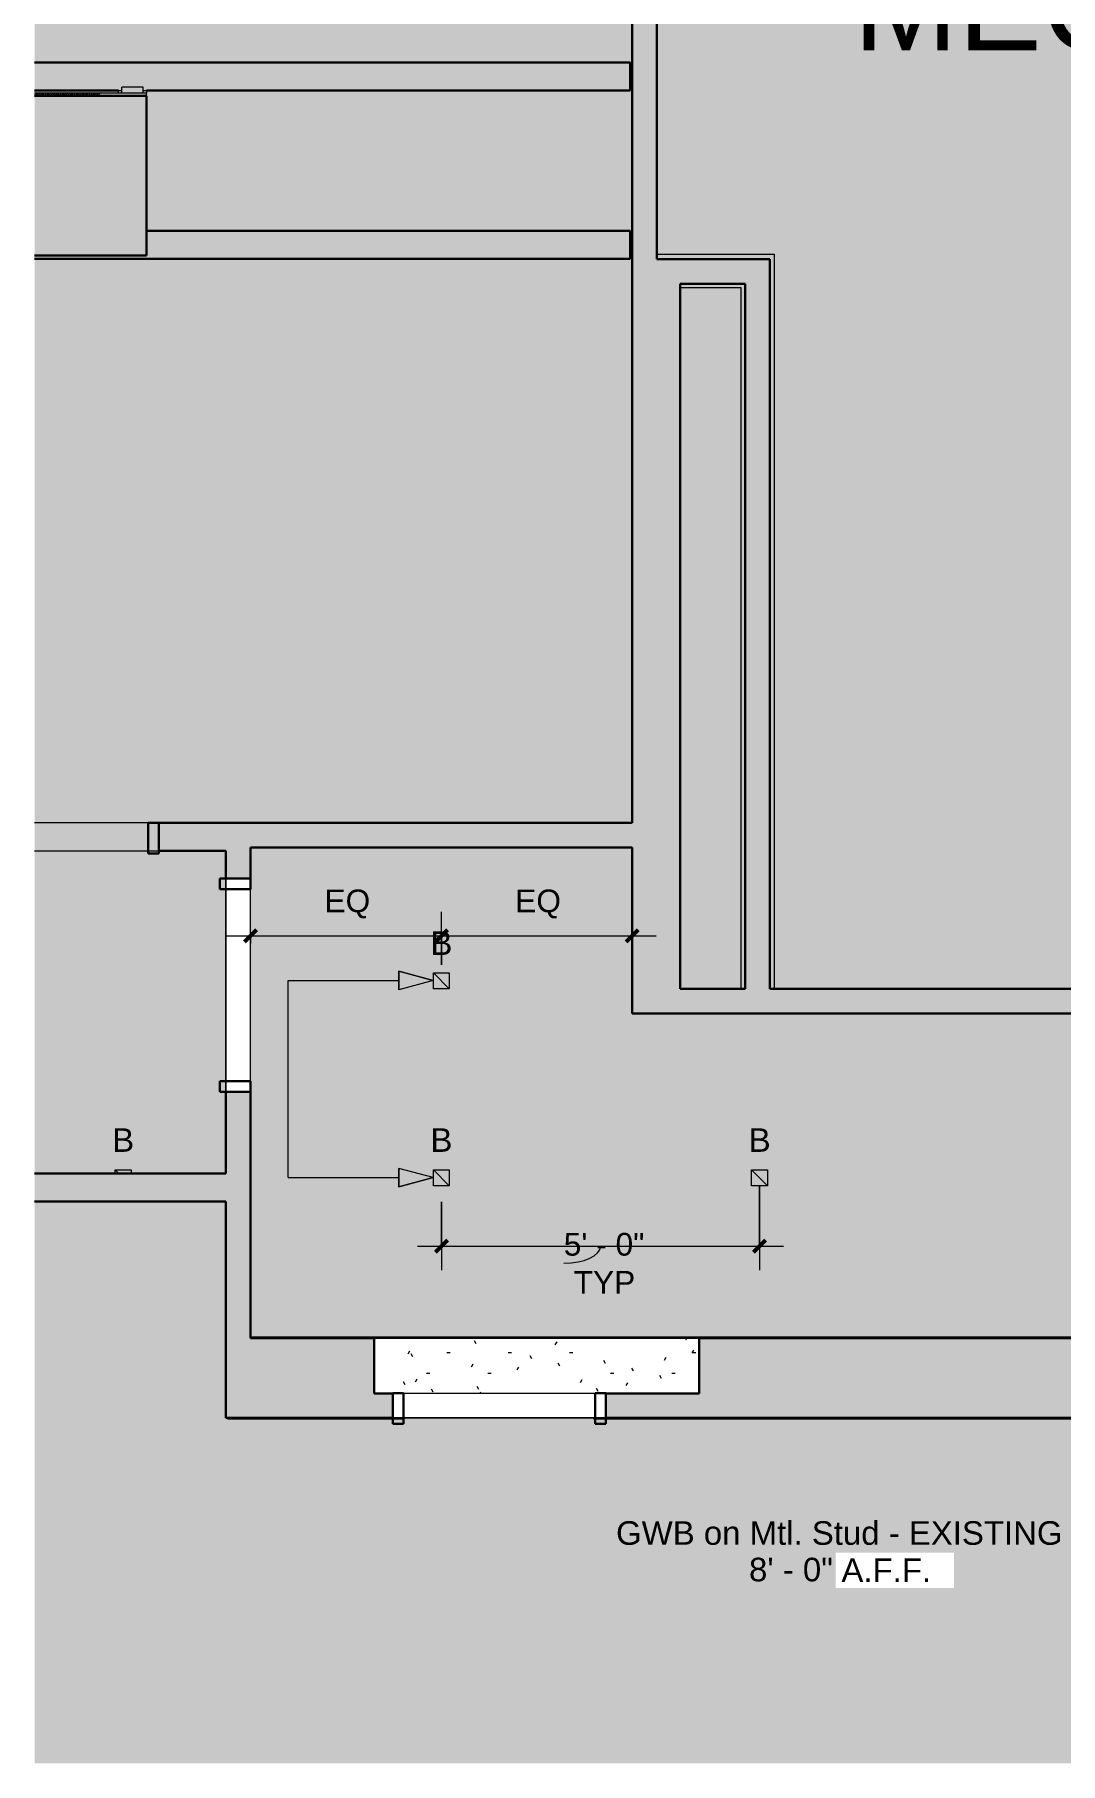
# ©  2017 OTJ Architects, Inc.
# Model space of a CAD drawing. Header units: inches. Extents: x -653 to 646, y -622 to -20.
# Drawn here: x -653.4 to -460.8, y -622.4 to -297.8 of the extents above; entities that cross this region are included whole.
import ezdxf

# ---------------------------------------------------------------- set-up
doc = ezdxf.new("R2010")
doc.units = ezdxf.units.IN
doc.header["$MEASUREMENT"] = 0
for name, color, linetype, lineweight in [('06_555 11th St_dwg', 8, 'Continuous', 9), ('A-ANNO-DIMS', 211, 'Continuous', 9), ('A-ANNO-DIMS-48', 211, 'Continuous', 9), ('A-ANNO-NOTE', 131, 'Continuous', 9), ('A-CLNG', 13, 'Continuous', 18), ('A-CLNG-IDEN', 151, 'Continuous', 9), ('A-CLNG-PATT', 13, 'Continuous', 18), ('A-DETL-GENF', 92, 'Continuous', 9), ('A-DETL-THIN', 151, 'Continuous', 9), ('A-DOOR', 31, 'Continuous', 18), ('A-DOOR-FRAM', 31, 'Continuous', 30), ('A-WALL', 113, 'Continuous', 18), ('A-WALL-PATT', 111, 'Continuous', 18), ('C-Txt', 7, 'Continuous', 9), ('Dimension', 7, 'Continuous', 9), ('DOOR', 7, 'Continuous', 9), ('E-LITE-EQPM', 33, 'Continuous', 9), ('E-LITE-EQPM-IDEN', 33, 'Continuous', 9), ('I-WALL', 2, 'Continuous', 18), ('S', 7, 'Continuous', 9), ('S-COLHOLD', 7, 'Continuous', 9), ('S-COLS', 52, 'Continuous', 18), ('W', 7, 'Continuous', 9)]:
    doc.layers.add(name, color=color, linetype=linetype, lineweight=lineweight)
doc.styles.add('Arial_1', font='arial.ttf', dxfattribs={"height": 16.875})
doc.styles.add('Arial_2', font='arial.ttf', dxfattribs={"height": 4.425898})
doc.styles.add('Arial_3', font='arial.ttf', dxfattribs={"height": 0.092206})
doc.styles.add('Swis721 Lt BT', font='swissl.ttf', dxfattribs={"height": 4.257319})
doc.dimstyles.new('OTJ_-_3_32__Linear__1_2__Tolerance', dxfattribs={"dimscale": 12, "dimtxt": 4.5, "dimasz": 0.1875, "dimexe": 0.375, "dimexo": 0.25, "dimgap": 0.25, "dimtad": 1, "dimdec": 1, "dimrnd": 0.5, "dimzin": 3, "dimdsep": 46, "dimlunit": 4, "dimtxsty": 'Swis721 Lt BT', "dimblk1": 'OBLIQUE', "dimblk2": 'OBLIQUE', "dimsah": 1, "dimcen": 0.09, "dimdle": 0.375, "dimazin": 0, "dimtfac": 1, "dimtdec": 4, "dimtix": 1, "dimtmove": 0, "dimatfit": 3, "dimfxl": 1, "dimtvp": 1, "dimfrac": 2, "dimtolj": 1, "dimtzin": 0, "dimarcsym": 2})
doc.dimstyles.new('OTJ_-_3_32__Linear__1_2__Tolerance_5', dxfattribs={"dimscale": 12, "dimtxt": 4.5, "dimasz": 0.1875, "dimexe": 0.375, "dimexo": 0.25, "dimgap": 0.25, "dimtad": 1, "dimdec": 1, "dimrnd": 0.5, "dimzin": 3, "dimdsep": 46, "dimlunit": 4, "dimtxsty": 'Swis721 Lt BT', "dimblk1": 'OBLIQUE', "dimblk2": 'OBLIQUE', "dimsah": 1, "dimcen": 0.09, "dimdle": 0.375, "dimazin": 0, "dimtfac": 1, "dimtdec": 4, "dimtix": 1, "dimtmove": 1, "dimatfit": 3, "dimfxl": 1, "dimtvp": 1, "dimfrac": 2, "dimtolj": 1, "dimtzin": 0, "dimarcsym": 2})
pattern_1 = [(0, (0, 0), (15.36, 3.84), [0.634, -10.886, 0.634, -10.886, -61.44]), (0, (0, 0), (15.36, 3.84), [-23.04, 0.634, -22.406, 0.634, -10.886, -26.88]), (0, (0, 0), (15.36, 3.84), [-57.6, 0.634, -7.046, 0.634, -18.566]), (120, (5.76, 1.92), (-11.005538, 11.38215), [0.634, -10.886, 0.634, -10.886, -61.44]), (120, (5.76, 1.92), (-11.005538, 11.38215), [-23.04, 0.634, -22.406, 0.634, -10.886, -26.88]), (120, (5.76, 1.92), (-11.005538, 11.38215), [-57.6, 0.634, -7.046, 0.634, -18.566]), (240, (7.68, 9.6), (-4.354462, -15.22215), [0.634, -10.886, 0.634, -10.886, -61.44]), (240, (7.68, 9.6), (-4.354462, -15.22215), [-23.04, 0.634, -22.406, 0.634, -10.886, -26.88]), (240, (7.68, 9.6), (-4.354462, -15.22215), [-57.6, 0.634, -7.046, 0.634, -18.566])]

# ---------------------------------------------------------------- blocks, each defined once
blk = doc.blocks.new('Single Flush - OTJ_SOLIDFLUSH_ALUM-5210358-FIRST FLOOR')
at = {"layer": 'A-DOOR-FRAM', "color": 8}
for p, q in [((-20, 3.4375), (-20, -2.3125)), ((-20, 3.4375), (-18, 3.4375)), ((-18, 3.4375), (-18, -2.3125)), ((18.000004, 3.4375), (18.000004, -2.3125)), ((18.000004, 3.4375), (20.000004, 3.4375)), ((20.000004, 3.4375), (20.000004, -2.3125)), ((-20, -2.3125), (-18, -2.3125)), ((18.000004, -2.3125), (20.000004, -2.3125))]:
    blk.add_line(p, q, dxfattribs=at)
blk = doc.blocks.new('Single Flush - OTJ_SOLIDFLUSH_ALUM-5210372-FIRST FLOOR')
at = {"layer": 'A-DOOR-FRAM', "color": 8}
for p, q in [((-20, 3.125), (-20, -2.625)), ((-20, 3.125), (-18, 3.125)), ((-18, 3.125), (-18, -2.625)), ((-20, -2.625), (-18, -2.625))]:
    blk.add_line(p, q, dxfattribs=at)
blk = doc.blocks.new('Concrete-Rectangular-Column - 30 x30-5170816-FIRST FLOOR')
at = {"layer": 'S-COLS', "lineweight": 9}
blk.add_hatch(color=7, dxfattribs=at).paths.add_polyline_path([(-6.03, -15), (15, -15), (15, 15), (-6.03, 15), (-6.03, -10.37)], flags=0)
at = {"layer": 'S-COLS', "color": 8, "lineweight": 30}
for p, q in [((-6.03, 15), (15, 15)), ((15, 15), (15, -15)), ((15, -15), (-6.03, -15))]:
    blk.add_line(p, q, dxfattribs=at)
blk = doc.blocks.new('L-Recessed Square Downlight - 4_-V1-FIRST FLOOR')
at = {"layer": 'E-LITE-EQPM'}
for p, q in [((-1.5, -0.78), (-1.5, -1.5)), ((-1.5, -1.5), (-0.78, -0.78)), ((-1.5, -1.5), (1.5, -1.5)), ((1.5, -1.5), (1.5, -0.78))]:
    blk.add_line(p, q, dxfattribs=at)
blk = doc.blocks.new('L-Recessed Square Downlight - 4_-5216686-FIRST FLOOR')
at = {"layer": 'E-LITE-EQPM'}
for p, q in [((1.5, 1.5), (-1.5, 1.5)), ((-1.5, 1.5), (-1.5, -1.5)), ((-1.5, -1.5), (1.5, 1.5)), ((1.5, -1.5), (1.5, 1.5)), ((-1.5, -1.5), (1.5, -1.5))]:
    blk.add_line(p, q, dxfattribs=at)
blk = doc.blocks.new('06_555 11th St_dwg-4793957-FIRST FLOOR')
at = {"layer": 'Dimension'}
for p, q in [((2788.93, 2420.15), (2788.93, 2419.97)), ((2849.43, 2419.97), (2849.43, 2420.15))]:
    blk.add_line(p, q, dxfattribs=at)
at = {"layer": 'Dimension', "flags": 128}
for points in [[(2793.68, 2404.97), (2793.68, 2404.72), (2760.92, 2404.72)], [(3203.43, 2404.72), (2829.68, 2404.72), (2829.68, 2404.97)]]:
    blk.add_lwpolyline(points, dxfattribs=at)
at = {"layer": 'DOOR'}
for p, q in [((2793.68, 2419.97), (2793.68, 2420.15)), ((2795.43, 2420.15), (2795.43, 2419.97))]:
    blk.add_line(p, q, dxfattribs=at)
blk.add_arc((2793.68, 2408.72), 36, 18.2504, 18.5494, dxfattribs=at)
at = {"layer": 'S'}
for p, q in [((2740.43, 2653.72), (2724.68, 2653.72)), ((2745.68, 2653.21), (2745.68, 2653.72))]:
    blk.add_line(p, q, dxfattribs=at)
at = {"layer": 'S-COLHOLD'}
for p, q in [((2724.92, 2653.21), (2724.68, 2653.45)), ((2725.27, 2653.21), (2724.77, 2653.72)), ((2725.63, 2653.21), (2725.12, 2653.72)), ((2725.98, 2653.21), (2725.47, 2653.72)), ((2726.33, 2653.21), (2725.83, 2653.72)), ((2726.69, 2653.21), (2726.18, 2653.72)), ((2727.04, 2653.21), (2726.53, 2653.72)), ((2727.39, 2653.21), (2726.89, 2653.72)), ((2727.75, 2653.21), (2727.24, 2653.72)), ((2728.1, 2653.21), (2727.59, 2653.72)), ((2728.45, 2653.21), (2727.95, 2653.72)), ((2728.81, 2653.21), (2728.3, 2653.72)), ((2729.16, 2653.21), (2728.65, 2653.72)), ((2729.51, 2653.21), (2729.01, 2653.72)), ((2729.87, 2653.21), (2729.36, 2653.72)), ((2730.22, 2653.21), (2729.72, 2653.72)), ((2730.58, 2653.21), (2730.07, 2653.72)), ((2731.3, 2653.72), (2730.79, 2653.21)), ((2731.65, 2653.72), (2731.15, 2653.21)), ((2732.01, 2653.72), (2731.5, 2653.21)), ((2732.36, 2653.72), (2731.85, 2653.21)), ((2732.71, 2653.72), (2732.21, 2653.21)), ((2733.07, 2653.72), (2732.56, 2653.21)), ((2733.42, 2653.72), (2732.91, 2653.21)), ((2733.77, 2653.72), (2733.27, 2653.21)), ((2734.13, 2653.72), (2733.62, 2653.21)), ((2734.48, 2653.72), (2733.97, 2653.21)), ((2734.83, 2653.72), (2734.33, 2653.21)), ((2735.19, 2653.72), (2734.68, 2653.21)), ((2735.54, 2653.72), (2735.04, 2653.21)), ((2735.9, 2653.72), (2735.39, 2653.21)), ((2736.25, 2653.72), (2735.74, 2653.21)), ((2736.6, 2653.72), (2736.1, 2653.21)), ((2736.96, 2653.72), (2736.45, 2653.21))]:
    blk.add_line(p, q, dxfattribs=at)
at = {"layer": 'S-COLHOLD', "flags": 128}
blk.add_lwpolyline([(2730.95, 2653.72), (2730.68, 2653.46), (2730.42, 2653.72)], dxfattribs=at)
at = {"layer": 'W', "flags": 128}
for points in [[(2841.48, 2623.46), (2863.54, 2623.46), (2863.54, 2485.52)], [(2845.85, 2617.21), (2857.29, 2617.21), (2857.29, 2485.52)]]:
    blk.add_lwpolyline(points, dxfattribs=at)
at = {"layer": 'C-Txt', "insert": (2878.41, 2678.64), "char_height": 16.875, "width": 90.1699, "attachment_point": 1, "line_spacing_factor": 0.938532, "style": 'Arial_1'}
blk.add_mtext('MECH.', dxfattribs=at)
blk = doc.blocks.new('annotation_Align - Adjustable-5247092-FIRST FLOOR')
at = {"layer": 'A-DETL-GENF'}
for p, q in [((0, 27.19), (0, 6.45)), ((0, 27.19), (37, 27.19)), ((37, 27.19), (37, 6.45))]:
    blk.add_line(p, q, dxfattribs=at)
blk = doc.blocks.new('DIMBLOCK13-FIRST FLOOR')
at = {"layer": 'A-ANNO-DIMS-48'}
for p, q in [((-612.84, -468.44), (-612.84, -462.53)), ((-577.03, -472.49), (-577.03, -462.53)), ((-617.34, -467.03), (-577.03, -467.03)), ((-612.84, -467.03), (-612.84, -468.44)), ((-577.03, -467.03), (-577.03, -472.49))]:
    blk.add_line(p, q, dxfattribs=at)
at = {"layer": 'A-ANNO-DIMS-48', "lineweight": 50}
for p, q in [((-612.84, -467.03), (-613.97, -468.15)), ((-612.84, -467.03), (-611.72, -465.9)), ((-577.03, -467.03), (-578.15, -468.15)), ((-577.03, -467.03), (-575.9, -465.9))]:
    blk.add_line(p, q, dxfattribs=at)
at = {"layer": 'A-ANNO-DIMS-48', "color": 0, "insert": (-598.97, -458.34), "char_height": 4.257, "width": 9.6857, "attachment_point": 1, "line_spacing_factor": 1.00667, "style": 'Swis721 Lt BT'}
blk.add_mtext('EQ', dxfattribs=at)
blk = doc.blocks.new('_Oblique')
at = {"color": 0, "linetype": 'ByBlock', "lineweight": -2}
blk.add_line((-0.5, -0.5), (0.5, 0.5), dxfattribs=at)
blk = doc.blocks.new('DIMBLOCK14-FIRST FLOOR')
at = {"layer": 'A-ANNO-DIMS-48'}
for p, q in [((-577.03, -472.49), (-577.03, -462.53)), ((-541.22, -468.44), (-541.22, -462.53)), ((-577.03, -467.03), (-536.72, -467.03)), ((-577.03, -467.03), (-577.03, -472.49)), ((-541.22, -467.03), (-541.22, -468.44))]:
    blk.add_line(p, q, dxfattribs=at)
at = {"layer": 'A-ANNO-DIMS-48', "lineweight": 50}
for p, q in [((-577.03, -467.03), (-578.15, -468.15)), ((-577.03, -467.03), (-575.9, -465.9)), ((-541.22, -467.03), (-542.34, -468.15)), ((-541.22, -467.03), (-540.09, -465.9))]:
    blk.add_line(p, q, dxfattribs=at)
at = {"layer": 'A-ANNO-DIMS-48', "color": 0, "insert": (-563.16, -458.34), "char_height": 4.257, "width": 9.6857, "attachment_point": 1, "line_spacing_factor": 1.00667, "style": 'Swis721 Lt BT'}
blk.add_mtext('EQ', dxfattribs=at)
blk = doc.blocks.new('DIMBLOCK25-FIRST FLOOR')
at = {"layer": 'A-ANNO-DIMS-48'}
for p, q in [((-517.28, -514.01), (-517.28, -529.81)), ((-517.28, -525.31), (-517.28, -514.01)), ((-577.03, -516.95), (-577.03, -529.81)), ((-577.03, -525.31), (-577.03, -516.95)), ((-581.53, -525.31), (-512.78, -525.31))]:
    blk.add_line(p, q, dxfattribs=at)
at = {"layer": 'A-ANNO-DIMS-48', "lineweight": 50}
for p, q in [((-577.03, -525.31), (-578.15, -526.44)), ((-577.03, -525.31), (-575.9, -524.19)), ((-517.28, -525.31), (-518.4, -526.44)), ((-517.28, -525.31), (-516.15, -524.19))]:
    blk.add_line(p, q, dxfattribs=at)
at = {"layer": 'A-ANNO-DIMS-48'}
blk.add_ellipse((-554.05, -525.31), major_axis=(6.89, 0), ratio=0.461895, start_param=4.712389, end_param=6.283185, dxfattribs=at)
at = {"layer": 'A-ANNO-DIMS-48', "color": 0, "char_height": 4.257, "attachment_point": 1, "line_spacing_factor": 1.00667, "style": 'Swis721 Lt BT'}
for s, insert, width in [('5\' - 0"', (-554.05, -522.81), 16.5429), ('TYP', (-552.19, -529.95), 12.0857)]:
    blk.add_mtext(s, dxfattribs=dict(at, insert=insert, width=width))
blk = doc.blocks.new('Ceiling Tag w Height - Ceiling Tag w Height-1373268-FIRST FLOOR')
at = {"layer": 'A-CLNG-IDEN', "insert": (0.0088, -0.0963), "char_height": 0.09221, "width": 0.417375, "attachment_point": 1, "line_spacing_factor": 0.938532, "style": 'Arial_3', "bg_fill": 3, "box_fill_scale": 1.25, "bg_fill_color": 0, "bg_fill_transparency": 0}
blk.add_mtext('A.F.F.', dxfattribs=at)

msp = doc.modelspace()

# ---------------------------------------------------------------- hatches: boundary and pattern name
at = {"layer": 'A-ANNO-NOTE', "lineweight": 5}
for points in [[(-585.04, -477.14), (-578.58, -475.41), (-585.04, -473.68), (-585.04, -476.99)], [(-585.04, -514.14), (-578.58, -512.41), (-585.04, -510.68), (-585.04, -511.67)]]:
    msp.add_hatch(color=256, dxfattribs=at).paths.add_polyline_path(points, flags=0)
at = {"layer": 'A-CLNG-PATT'}
h = msp.add_hatch(dxfattribs=at)
h.set_pattern_fill('FP_1', color=256, style=0, pattern_type=2)
h.set_pattern_definition(pattern_1)
h.paths.add_polyline_path([(-129.18, -542.37), (528.05, -542.34), (528.05, -482.37), (-394.7, -482.37), (-394.72, -481.62), (-541.22, -481.62), (-541.22, -450.42), (-612.84, -450.42), (-612.84, -542.37), (-135.64, -542.37)], flags=0)
h.paths.add_polyline_path([(-585.04, -514.14), (-585.04, -510.68), (-578.58, -512.41)], flags=0)
h.paths.add_polyline_path([(-85.59, -513.2), (-85.59, -509.75), (-79.14, -511.47)], flags=0)
h.paths.add_polyline_path([(-129.18, -513.2), (-135.64, -511.47), (-129.18, -509.75)], flags=0)
h.paths.add_polyline_path([(-585.04, -477.14), (-585.04, -473.68), (-578.58, -475.41), (-584.47, -476.99)], flags=0)
h = msp.add_hatch(dxfattribs=at)
h.set_pattern_fill('FP_1', color=256, style=0, pattern_type=2)
h.set_pattern_definition(pattern_1)
h.paths.add_polyline_path([(-528.64, -552.92), (-528.64, -542.54), (-589.64, -542.54), (-589.64, -552.92), (-541.22, -552.92)], flags=0)
at = {"layer": 'A-DETL-GENF'}
h = msp.add_hatch(color=254, dxfattribs=at)
h.paths.add_polyline_path([(-653.39, -622.4), (614.42, -622.4), (614.42, -482.36), (532.68, -482.37), (532.68, -557.54), (-617.47, -557.54), (-617.47, -516.92), (-653.39, -516.92), (-653.39, -571.97)], flags=0)
h.paths.add_polyline_path([(-617.47, -511.67), (-617.47, -451.04), (-630.09, -451.04), (-630.09, -445.79), (-541.22, -445.79), (-541.22, -147.23), (-653.39, -147.23), (-653.39, -303.04), (-541.59, -303.04), (-541.59, -308.29), (-653.39, -308.29), (-653.39, -309.3), (-632.37, -309.3), (-632.37, -334.67), (-541.59, -334.67), (-541.59, -339.92), (-653.39, -339.92), (-653.39, -511.67), (-618.41, -511.67)], flags=0)
h.paths.add_polyline_path([(-394.7, -481.62), (-394.7, -464.68), (-382.7, -464.68), (-382.7, -477.74), (-178.64, -477.74), (-178.64, -440.79), (-174.22, -440.79), (-174.22, -398.79), (-178.64, -398.79), (-178.64, -332.79), (-174.22, -332.79), (-174.22, -290.79), (-178.64, -290.79), (-178.64, -224.98), (-174.22, -224.98), (-174.22, -182.79), (-178.64, -182.79), (-178.64, -146.61), (-340.08, -146.61), (-340.08, -181.98), (-292.7, -181.98), (-292.7, -155.79), (-283.57, -155.79), (-283.57, -254.98), (-189.39, -254.98), (-189.39, -155.79), (-184.39, -155.79), (-184.39, -358.79), (-189.39, -358.79), (-189.39, -259.61), (-283.57, -259.61), (-283.57, -358.79), (-292.7, -358.79), (-292.7, -276.12), (-388.7, -276.12), (-388.7, -218.61), (-438.19, -218.61), (-438.19, -188.29), (-433.57, -188.29), (-433.57, -213.98), (-344.71, -213.98), (-344.71, -146.61), (-433.57, -146.61), (-433.57, -148.29), (-438.19, -148.29), (-438.19, -146.61), (-536.59, -146.61), (-536.59, -339.98), (-515.34, -339.98), (-515.34, -476.99), (-448.19, -476.99), (-448.19, -468.3), (-443.57, -468.3), (-443.57, -428.3), (-448.19, -428.3), (-448.19, -397.3), (-388.7, -397.3), (-388.7, -297.81), (-384.07, -297.81), (-384.07, -409.3), (-382.7, -409.3), (-382.7, -424.68), (-394.7, -424.68), (-394.72, -481.62)], flags=0)
h.paths.add_polyline_path([(614.42, -477.73), (614.42, -146.04), (521.36, -146.04), (521.36, -387.04), (483.93, -387.04), (483.93, -407.79), (555.8, -407.79), (555.8, -391.92), (521.6, -391.92), (521.6, -387.29), (593.1, -387.29), (593.1, -391.92), (560.43, -391.92), (560.43, -435.04), (555.8, -435.04), (555.8, -475.04), (560.43, -475.04), (560.43, -477.73), (611.45, -477.73)], flags=0)
h.paths.add_polyline_path([(77.76, -477.73), (215.86, -477.73), (215.86, -421.04), (219.36, -421.04), (219.36, -477.73), (313.61, -477.73), (313.61, -425.54), (373.36, -425.54), (373.36, -337.54), (346.86, -337.54), (346.86, -200.11), (293.61, -200.11), (293.61, -186.61), (194.93, -186.61), (194.93, -191.47), (190.3, -191.47), (190.3, -181.29), (194.93, -181.29), (194.93, -181.98), (293.61, -181.98), (293.61, -155.48), (356.36, -155.48), (356.36, -158.54), (379.86, -158.54), (379.86, -146.04), (194.93, -146.04), (194.93, -147.29), (190.3, -147.29), (190.3, -146.04), (171.36, -146.04), (171.36, -143.29), (96.36, -143.29), (96.36, -146.04), (-36.14, -146.04), (-36.14, -182.79), (-41.14, -182.79), (-41.14, -224.79), (-36.14, -224.79), (-36.14, -290.79), (-41.14, -290.79), (-41.14, -332.79), (-36.14, -332.79), (-36.14, -398.79), (-41.14, -398.79), (-41.14, -440.79), (-36.14, -440.79), (-36.14, -477.73), (-8.39, -477.73), (-8.39, -473.54), (47.61, -473.54), (47.61, -477.73), (77.55, -477.73)], flags=0)
h.paths.add_polyline_path([(379.36, -477.73), (379.36, -429.04), (317.11, -429.04), (317.11, -477.73)], flags=0)
h.paths.add_polyline_path([(444.05, -477.73), (444.05, -476.04), (448.68, -476.04), (448.68, -436.04), (444.05, -436.04), (444.05, -387.04), (430.86, -387.04), (430.86, -383.54), (502.36, -383.54), (502.36, -146.04), (383.36, -146.04), (383.36, -162.04), (356.36, -162.04), (356.36, -192.04), (383.61, -192.04), (383.61, -195.54), (356.36, -195.54), (356.36, -334.04), (383.61, -334.04), (383.61, -337.54), (382.86, -337.54), (382.86, -383.54), (395.11, -383.54), (395.11, -387.04), (382.86, -387.04), (382.86, -477.73)], flags=0)
h.paths.add_polyline_path([(-528.64, -476.99), (-519.97, -476.99), (-519.97, -344.61), (-532.22, -344.61), (-532.22, -476.99)], flags=0)
h.paths.add_polyline_path([(-189.39, -467.79), (-189.39, -370.79), (-184.39, -370.79), (-184.39, -467.79)], flags=0)
h.paths.add_polyline_path([(-288.07, -467.79), (-292.7, -467.79), (-292.7, -370.79), (-283.57, -370.79), (-283.57, -467.79)], flags=0)
h.paths.add_polyline_path([(70.11, -467.79), (70.11, -370.79), (73.61, -370.79), (73.61, -467.79)], flags=0)
h.paths.add_polyline_path([(77.55, -467.79), (74.05, -467.79), (74.05, -370.79), (77.55, -370.79), (77.55, -465.14)], flags=0)
h.paths.add_polyline_path([(-25.89, -467.79), (-30.89, -467.79), (-30.89, -370.79), (-25.89, -370.79), (-25.89, -461.79)], flags=0)
h.paths.add_polyline_path([(-234.09, -461.79), (-264.89, -461.79), (-264.89, -377.79), (-190.64, -377.79), (-190.64, -398.79), (-197.64, -398.79), (-197.64, -381.29), (-261.39, -381.29), (-261.39, -458.29), (-197.64, -458.29), (-197.64, -440.79), (-190.64, -440.79), (-190.64, -461.79), (-200.39, -461.79)], flags=0)
h.paths.add_polyline_path([(47.61, -461.79), (-24.14, -461.79), (-24.14, -440.79), (-17.14, -440.79), (-17.14, -458.29), (46.61, -458.29), (46.61, -381.29), (-17.14, -381.29), (-17.14, -398.79), (-24.14, -398.79), (-24.14, -377.79), (50.11, -377.79), (50.11, -461.79)], flags=0)
h.paths.add_polyline_path([(477.02, -407.79), (479.3, -407.79), (479.3, -387.04), (448.68, -387.04), (448.68, -407.79), (476.72, -407.79)], flags=0)
h.paths.add_polyline_path([(215.86, -381.04), (215.86, -366.79), (77.76, -366.79), (77.76, -359.79), (183.01, -359.79), (183.01, -363.29), (219.36, -363.29), (219.36, -381.04)], flags=0)
h.paths.add_polyline_path([(-200.39, -370.79), (-268.39, -370.79), (-268.39, -361.79), (-200.39, -361.79)], flags=0)
h.paths.add_polyline_path([(46.61, -369.79), (-14.39, -369.79), (-14.39, -360.79), (47.61, -360.79), (47.61, -369.79)], flags=0)
h.paths.add_polyline_path([(70.11, -358.79), (69.86, -358.79), (69.86, -260.11), (-25.89, -260.11), (-25.89, -358.79), (-30.89, -358.79), (-30.89, -155.79), (-25.89, -155.79), (-25.89, -255.48), (69.86, -255.48), (69.86, -155.79), (73.36, -155.79), (73.36, -358.79)], flags=0)
h.paths.add_polyline_path([(73.86, -358.79), (73.86, -155.79), (77.36, -155.79), (77.36, -236.17), (182.76, -236.17), (182.76, -245.42), (77.36, -245.42), (77.36, -358.79), (74.05, -358.79)], flags=0)
h.paths.add_polyline_path([(-264.89, -353.79), (-264.89, -269.79), (-190.64, -269.79), (-190.64, -290.79), (-197.64, -290.79), (-197.64, -273.29), (-261.39, -273.29), (-261.39, -350.29), (-197.64, -350.29), (-197.64, -332.79), (-190.64, -332.79), (-190.64, -353.79), (-261.39, -353.79)], flags=0)
h.paths.add_polyline_path([(50.11, -353.79), (-24.14, -353.79), (-24.14, -332.79), (-17.14, -332.79), (-17.14, -350.29), (46.61, -350.29), (46.61, -273.29), (-17.14, -273.29), (-17.14, -290.79), (-24.14, -290.79), (-24.14, -269.79), (50.11, -269.79), (50.11, -350.29)], flags=0)
h.paths.add_polyline_path([(186.86, -337.79), (186.86, -262.79), (190.36, -262.79), (190.36, -337.79)], flags=0)
h.paths.add_polyline_path([(194.36, -337.79), (190.86, -337.79), (190.86, -262.79), (194.36, -262.79), (194.36, -321.05)], flags=0)
h.paths.add_polyline_path([(-296.59, -271.5), (-292.7, -271.5), (-292.7, -218.61), (-321.09, -218.61), (-321.09, -271.5), (-306.27, -271.5)], flags=0)
h.paths.add_polyline_path([(-325.72, -271.5), (-325.72, -218.61), (-384.07, -218.61), (-384.07, -271.5), (-331.3, -271.5)], flags=0)
h.paths.add_polyline_path([(-199.04, -245.79), (-264.89, -245.79), (-264.89, -161.79), (-190.64, -161.79), (-190.64, -182.79), (-197.64, -182.79), (-197.64, -165.29), (-261.39, -165.29), (-261.39, -242.29), (-197.64, -242.29), (-197.64, -224.79), (-190.64, -224.79), (-190.64, -245.79), (-197.64, -245.79)], flags=0)
h.paths.add_polyline_path([(46.61, -245.79), (-24.14, -245.79), (-24.14, -224.79), (-17.14, -224.79), (-17.14, -242.29), (46.61, -242.29), (46.61, -165.29), (-17.14, -165.29), (-17.14, -182.79), (-24.14, -182.79), (-24.14, -161.79), (50.11, -161.79), (50.11, -245.79)], flags=0)
h.paths.add_polyline_path([(194.36, -232.47), (190.3, -232.47), (190.3, -231.47), (194.93, -231.47), (194.93, -232.47)], flags=0)
h.paths.add_polyline_path([(-292.7, -213.98), (-292.7, -186.61), (-340.08, -186.61), (-340.08, -213.98), (-295.75, -213.98)], flags=0)
h.paths.add_polyline_path([(346.86, -195.48), (346.86, -160.11), (298.24, -160.11), (298.24, -195.48), (316.39, -195.48)], flags=0)
h.paths.add_polyline_path([(-8.39, -151.36), (-8.39, -146.73), (47.61, -146.73), (47.61, -151.36), (46.61, -151.36)], flags=0)
h.paths.add_polyline_path([(297.47, -142.54), (614.42, -142.54), (614.42, -19.69), (-43.64, -19.69), (-43.64, -80.23), (188.43, -80.23), (188.43, -80.29), (188.61, -80.29), (188.61, -142.54), (257.67, -142.54)], flags=0)
h.paths.add_polyline_path([(-448.48, -141.98), (-178.45, -141.98), (-178.44, -141.79), (-176.39, -141.79), (-176.39, -82.29), (-50.39, -82.29), (-50.39, -80.29), (-50.14, -80.29), (-50.14, -19.69), (-653.39, -19.69), (-653.39, -141.98), (-494.92, -141.98)], flags=0)
at = {"layer": 'A-WALL-PATT', "lineweight": 9}
for points in [[(-541.22, -344.61), (-536.59, -344.61), (-536.59, -141.98), (-541.22, -141.98), (-541.22, -321.05)], [(-632.37, -308.29), (-541.59, -308.29), (-541.59, -303.04), (-653.39, -303.04), (-653.39, -308.29), (-632.64, -308.29)], [(-653.39, -339.92), (-541.59, -339.92), (-541.59, -334.67), (-632.37, -334.67), (-632.37, -339.3), (-653.39, -339.3)], [(-532.22, -344.61), (-515.34, -344.61), (-515.34, -339.98), (-536.59, -339.98), (-536.59, -344.61)], [(-541.22, -476.99), (-532.22, -476.99), (-532.22, -344.61), (-541.22, -344.61), (-541.22, -475.32)], [(-515.34, -476.99), (-515.34, -344.61), (-519.97, -344.61), (-519.97, -476.99)], [(-617.47, -451.04), (-617.47, -445.79), (-630.09, -445.79), (-630.09, -451.04)], [(-612.84, -450.42), (-541.22, -450.42), (-541.22, -445.79), (-612.84, -445.79)], [(-494.92, -481.62), (-443.57, -481.62), (-443.57, -476.99), (-541.22, -476.99), (-541.22, -481.62), (-515.34, -481.62)], [(-617.47, -516.92), (-617.47, -511.67), (-653.39, -511.67), (-653.39, -516.92)], [(-612.84, -557.54), (-589.64, -557.54), (-589.64, -542.54), (-617.47, -542.54), (-617.47, -557.54)], [(-528.64, -557.54), (-174.64, -557.54), (-174.64, -542.54), (-528.64, -542.54), (-528.64, -552.92)]]:
    msp.add_hatch(color=7, dxfattribs=at).paths.add_polyline_path(points, flags=0)
h = msp.add_hatch(color=7, dxfattribs=at)
h.paths.add_polyline_path([(-612.84, -542.54), (-612.84, -496.29), (-617.47, -496.29), (-617.47, -542.54)], flags=0)
h.paths.add_polyline_path([(-617.47, -456.29), (-612.84, -456.29), (-612.84, -445.79), (-617.47, -445.79), (-617.47, -451.04)], flags=0)
h = msp.add_hatch(color=7, dxfattribs=at)
h.paths.add_polyline_path([(-528.64, -557.54), (-528.64, -552.92), (-546.14, -552.92), (-546.14, -557.54), (-541.22, -557.54)], flags=0)
h.paths.add_polyline_path([(-586.14, -557.54), (-586.14, -552.92), (-589.64, -552.92), (-589.64, -557.54)], flags=0)

# ---------------------------------------------------------------- linework, layer by layer
at = {"layer": 'A-ANNO-NOTE'}
for p, q in [((-585.04, -473.68), (-578.58, -475.41)), ((-585.04, -477.14), (-585.04, -473.68)), ((-578.58, -475.41), (-585.04, -473.68)), ((-585.04, -473.68), (-585.04, -477.14)), ((-578.58, -475.41), (-585.04, -477.14)), ((-578.58, -475.41), (-585.04, -477.14)), ((-585.04, -510.68), (-585.04, -514.14)), ((-578.58, -512.41), (-585.04, -510.68)), ((-578.58, -512.41), (-585.04, -510.68)), ((-585.04, -514.14), (-585.04, -510.68)), ((-585.04, -514.14), (-578.58, -512.41)), ((-578.58, -512.41), (-585.04, -514.14))]:
    msp.add_line(p, q, dxfattribs=at)
at = {"layer": 'A-CLNG'}
for p, q in [((528.05, -542.37), (-612.84, -542.37)), ((-589.64, -542.54), (-528.64, -542.54))]:
    msp.add_line(p, q, dxfattribs=at)
at = {"layer": 'A-DETL-THIN'}
for p, q in [((-617.47, -496.29), (-617.47, -456.29)), ((-546.14, -557.54), (-586.14, -557.54))]:
    msp.add_line(p, q, dxfattribs=at)
at = {"layer": 'A-WALL', "color": 8, "lineweight": 30}
for p, q in [((-541.22, -445.79), (-541.22, -147.23)), ((-536.59, -146.61), (-536.59, -339.98)), ((-536.59, -339.98), (-515.34, -339.98)), ((-515.34, -339.98), (-515.34, -476.99)), ((-519.97, -344.61), (-532.22, -344.61)), ((-532.22, -344.61), (-532.22, -476.99)), ((-519.97, -476.99), (-519.97, -344.61)), ((-617.47, -445.79), (-541.22, -445.79)), ((-617.47, -456.29), (-617.47, -451.04)), ((-612.84, -450.42), (-612.84, -456.29)), ((-541.22, -450.42), (-612.84, -450.42)), ((-541.22, -481.62), (-541.22, -450.42)), ((-612.84, -456.29), (-617.47, -456.29)), ((-532.22, -476.99), (-519.97, -476.99)), ((-515.34, -476.99), (-448.19, -476.99)), ((-443.57, -481.62), (-541.22, -481.62)), ((-617.47, -511.67), (-617.47, -496.29)), ((-617.47, -496.29), (-612.84, -496.29)), ((-612.84, -496.29), (-612.84, -542.54)), ((-617.47, -557.54), (-617.47, -516.92)), ((-612.84, -542.54), (-589.64, -542.54)), ((-589.64, -542.54), (-589.64, -552.92)), ((-528.64, -552.92), (-528.64, -542.54)), ((-528.64, -542.54), (-174.64, -542.54)), ((-589.64, -552.92), (-586.14, -552.92)), ((-586.14, -552.92), (-586.14, -557.54)), ((-546.14, -552.92), (-528.64, -552.92)), ((-546.14, -557.54), (-546.14, -552.92)), ((-586.14, -557.54), (-617.47, -557.54)), ((-174.64, -557.54), (-546.14, -557.54))]:
    msp.add_line(p, q, dxfattribs=at)
at = {"layer": 'A-WALL'}
for p, q in [((-637.01, -308.79), (-637.01, -307.67)), ((-633.01, -308.79), (-633.01, -307.67))]:
    msp.add_line(p, q, dxfattribs=at)
at = {"layer": 'A-WALL', "lineweight": 9}
for p, q in [((-617.47, -456.29), (-617.47, -496.29)), ((-612.84, -496.29), (-612.84, -456.29)), ((-546.14, -552.92), (-586.14, -552.92)), ((-586.14, -557.54), (-546.14, -557.54))]:
    msp.add_line(p, q, dxfattribs=at)
at = {"layer": 'I-WALL', "color": 8, "lineweight": 30}
for p, q in [((-653.39, -303.04), (-541.59, -303.04)), ((-541.59, -303.04), (-541.59, -308.29)), ((-637.64, -308.29), (-653.39, -308.29)), ((-541.59, -308.29), (-632.39, -308.29)), ((-632.37, -334.67), (-541.59, -334.67)), ((-541.59, -334.67), (-541.59, -339.92)), ((-541.59, -339.92), (-653.39, -339.92)), ((-630.09, -451.04), (-630.09, -445.79)), ((-630.09, -445.79), (-617.47, -445.79)), ((-617.47, -451.04), (-630.09, -451.04)), ((-653.39, -511.67), (-617.47, -511.67)), ((-617.47, -516.92), (-653.39, -516.92))]:
    msp.add_line(p, q, dxfattribs=at)
at = {"layer": 'I-WALL'}
for p, q in [((-637.64, -308.79), (-637.64, -308.29)), ((-637.64, -308.29), (-637.01, -308.29)), ((-633.01, -308.29), (-632.39, -308.29)), ((-632.39, -308.29), (-632.39, -308.79)), ((-632.39, -308.79), (-637.64, -308.79))]:
    msp.add_line(p, q, dxfattribs=at)
at = {"layer": 'I-WALL', "lineweight": 9}
for p, q in [((-633.01, -307.67), (-637.01, -307.67)), ((-630.09, -445.79), (-653.39, -445.79)), ((-653.39, -451.04), (-630.09, -451.04))]:
    msp.add_line(p, q, dxfattribs=at)

# ---------------------------------------------------------------- block references
at = {"layer": '06_555 11th St_dwg', "color": 7}
msp.add_blockref('06_555 11th St_dwg-4793957-FIRST FLOOR', (-3378.07, -2962.51), dxfattribs=at)
at = {"layer": 'A-DETL-GENF', "rotation": 90.0000000000004}
msp.add_blockref('annotation_Align - Adjustable-5247092-FIRST FLOOR', (-578.58, -512.41), dxfattribs=at)
at = {"layer": 'A-DOOR'}
for name, p, rotation in [('Single Flush - OTJ_SOLIDFLUSH_ALUM-5210372-FIRST FLOOR', (-650.09, -448.42), 180), ('Single Flush - OTJ_SOLIDFLUSH_ALUM-5210358-FIRST FLOOR', (-615.15, -476.29), 89.9999999999999), ('Single Flush - OTJ_SOLIDFLUSH_ALUM-5210358-FIRST FLOOR', (-566.14, -555.23), 180)]:
    msp.add_blockref(name, p, dxfattribs=dict(at, rotation=rotation))
at = {"layer": 'E-LITE-EQPM', "extrusion": (0, 0, -1), "rotation": 180}
for name, p in [('L-Recessed Square Downlight - 4_-5216686-FIRST FLOOR', (577.03, -475.49)), ('L-Recessed Square Downlight - 4_-V1-FIRST FLOOR', (636.78, -512.45)), ('L-Recessed Square Downlight - 4_-5216686-FIRST FLOOR', (577.03, -512.45)), ('L-Recessed Square Downlight - 4_-5216686-FIRST FLOOR', (517.28, -512.45))]:
    msp.add_blockref(name, p, dxfattribs=at)
at = {"layer": 'S-COLS', "lineweight": 9}
msp.add_blockref('Concrete-Rectangular-Column - 30 x30-5170816-FIRST FLOOR', (-647.37, -324.3), dxfattribs=at)

# ---------------------------------------------------------------- texts
at = {"layer": 'E-LITE-EQPM-IDEN', "char_height": 4.43, "width": 4.914, "attachment_point": 2, "line_spacing_factor": 0.938532, "style": 'Arial_2'}
for insert in [(-577.01, -466.19), (-636.76, -503.15), (-577.01, -503.15), (-517.26, -503.15)]:
    msp.add_mtext('B', dxfattribs=dict(at, insert=insert))

# ---------------------------------------------------------------- dimensions: what is measured, and where the dimension line sits
at = {"layer": 'A-ANNO-DIMS'}
for base, p1, p2, picture, middle in [((-577.03, -467.03), (-612.84, -465.44), (-577.03, -475.49), 'DIMBLOCK13-FIRST FLOOR', (-594.94, -461.69)), ((-541.22, -467.03), (-577.03, -475.49), (-541.22, -465.44), 'DIMBLOCK14-FIRST FLOOR', (-559.12, -461.69))]:
    dim = msp.add_linear_dim(base=base, p1=p1, p2=p2, text='EQ', dimstyle='OTJ_-_3_32__Linear__1_2__Tolerance', override={"dimpost": '<>', "dimfxl": 37.197374}, dxfattribs=at)
    dim.commit()
    dim.dimension.update_dxf_attribs({"geometry": picture, "text_midpoint": middle})
dim = msp.add_linear_dim(base=(-517.27905008, -525.3101075), p1=(-577.02905008, -513.94973025), p2=(-517.27905008, -511.01223025), text='<>\\XTYP', dimstyle='OTJ_-_3_32__Linear__1_2__Tolerance_5', override={"dimpost": '<>', "dimfxl": 59.822165}, dxfattribs=at)
dim.commit()
dim.dimension.update_dxf_attribs({"geometry": 'DIMBLOCK25-FIRST FLOOR', "text_midpoint": (-554.04690722, -528.48441928), "dimtype": 160})

# ---------------------------------------------------------------- next in the draw order: block references
at = {"layer": 'A-CLNG-IDEN', "xscale": 47.99999999999997, "yscale": 47.99999999999997, "zscale": 47.99999999999997}
msp.add_blockref('Ceiling Tag w Height - Ceiling Tag w Height-1373268-FIRST FLOOR', (-502.34, -579.3), dxfattribs=at)

# ---------------------------------------------------------------- next in the draw order: texts
at = {"layer": 'A-CLNG-IDEN', "line_spacing_factor": 0.938532, "style": 'Arial_2'}
for s, insert, char_height, width, attachment_point in [('GWB on Mtl. Stud - EXISTING', (-502.32, -576.93), 4.4259, 99.792, 2), ('8\' - 0"', (-503.52, -583.79), 4.426, 18.738, 3)]:
    msp.add_mtext(s, dxfattribs=dict(at, insert=insert, char_height=char_height, width=width, attachment_point=attachment_point))

doc.saveas('drawing.dxf')
